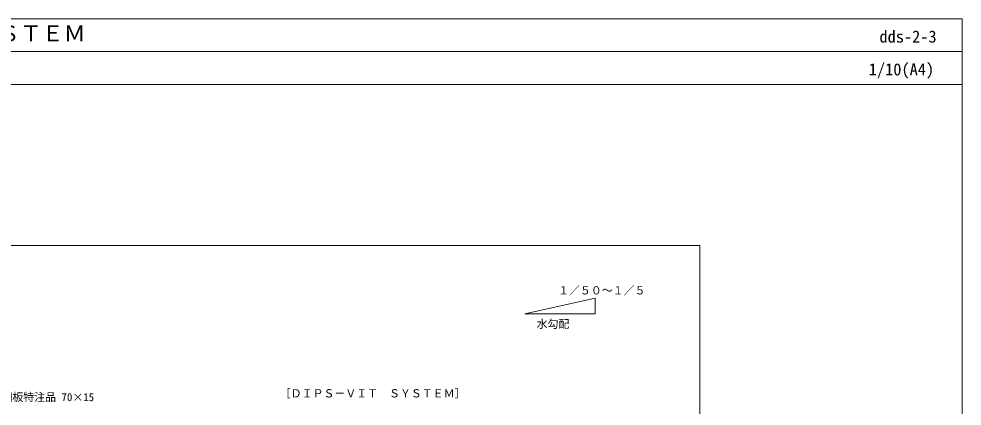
# Model space of a CAD drawing. Units: millimetres, scale not verified. Extents: x -1380 to 1380, y -955 to 955.
# Drawn here: x -347 to 1380, y 246 to 955 of the extents above; entities that cross this region are included whole.
import ezdxf
from ezdxf.enums import TextEntityAlignment as Align

# ---------------------------------------------------------------- set-up
doc = ezdxf.new("R2010")
doc.units = ezdxf.units.MM
doc.header["$LTSCALE"] = 3
for name, color, linetype, lineweight in [('0-0_0', 7, 'Continuous', 18), ('0-2_MOJI', 7, 'Continuous', 18), ('0-9_WAKU', 7, 'Continuous', 18)]:
    doc.layers.add(name, color=color, linetype=linetype, lineweight=lineweight)
doc.styles.add('ＭＳ ゴシック', font='')
doc.styles.get('ＭＳ ゴシック').set_extended_font_data('MS Gothic')

msp = doc.modelspace()

# ---------------------------------------------------------------- linework, layer by layer
at = {"layer": '0-0_0'}
msp.add_line((-1379.883, 895.31), (1380.117, 895.31), dxfattribs=at)
msp.add_lwpolyline([(-899.885, -659.69), (900.119, -659.69), (900.119, 540.31), (-899.885, 540.31)], close=True, dxfattribs=at)
at = {"layer": '0-2_MOJI'}
msp.add_line((708.055, 443.931), (708.055, 415.425), dxfattribs=at)
msp.add_lwpolyline([(708.055, 415.425), (579.677, 415.425), (708.055, 443.931)], dxfattribs=at)
at = {"layer": '0-9_WAKU'}
for points in [[(1380.117, 835.31), (-1379.883, 835.31), (-1379.883, 955.31), (1380.117, 955.31)], [(-1379.883, -954.69), (1380.117, -954.69), (1380.117, 955.31), (-1379.883, 955.31)]]:
    msp.add_lwpolyline(points, close=True, dxfattribs=at)

# ---------------------------------------------------------------- texts
at = {"layer": '0-2_MOJI', "style": 'ＭＳ ゴシック'}
for s, p in [('１／５０～１／５', (640.395, 446.476)), ('水勾配', (601.062, 385.157)), ('［ＤＩＰＳ－ＶＩＴ\u3000ＳＹＳＴＥＭ］', (130.893, 258.025)), ('塩ビ被覆鋼板特注品 70×15', (-458.748, 251.163))]:
    msp.add_text(s, height=14.66, dxfattribs=at).set_placement(p, align=Align.BOTTOM_LEFT)
at = {"layer": '0-9_WAKU', "style": 'ＭＳ ゴシック'}
for s, height, p in [('鋼製下地断熱防水 ＤＩＰＳ／ＤＩＰＳ－ＶＩＴ\u3000ＳＹＳＴＥＭ', 29.33, (-1364.883, 905.31)), ('dds-2-3', 21.99, (1228.67, 905.31)), ('1/10(A4)', 21.99, (1209.178, 845.31))]:
    msp.add_text(s, height=height, dxfattribs=at).set_placement(p, align=Align.BOTTOM_LEFT)

doc.saveas('drawing.dxf')
